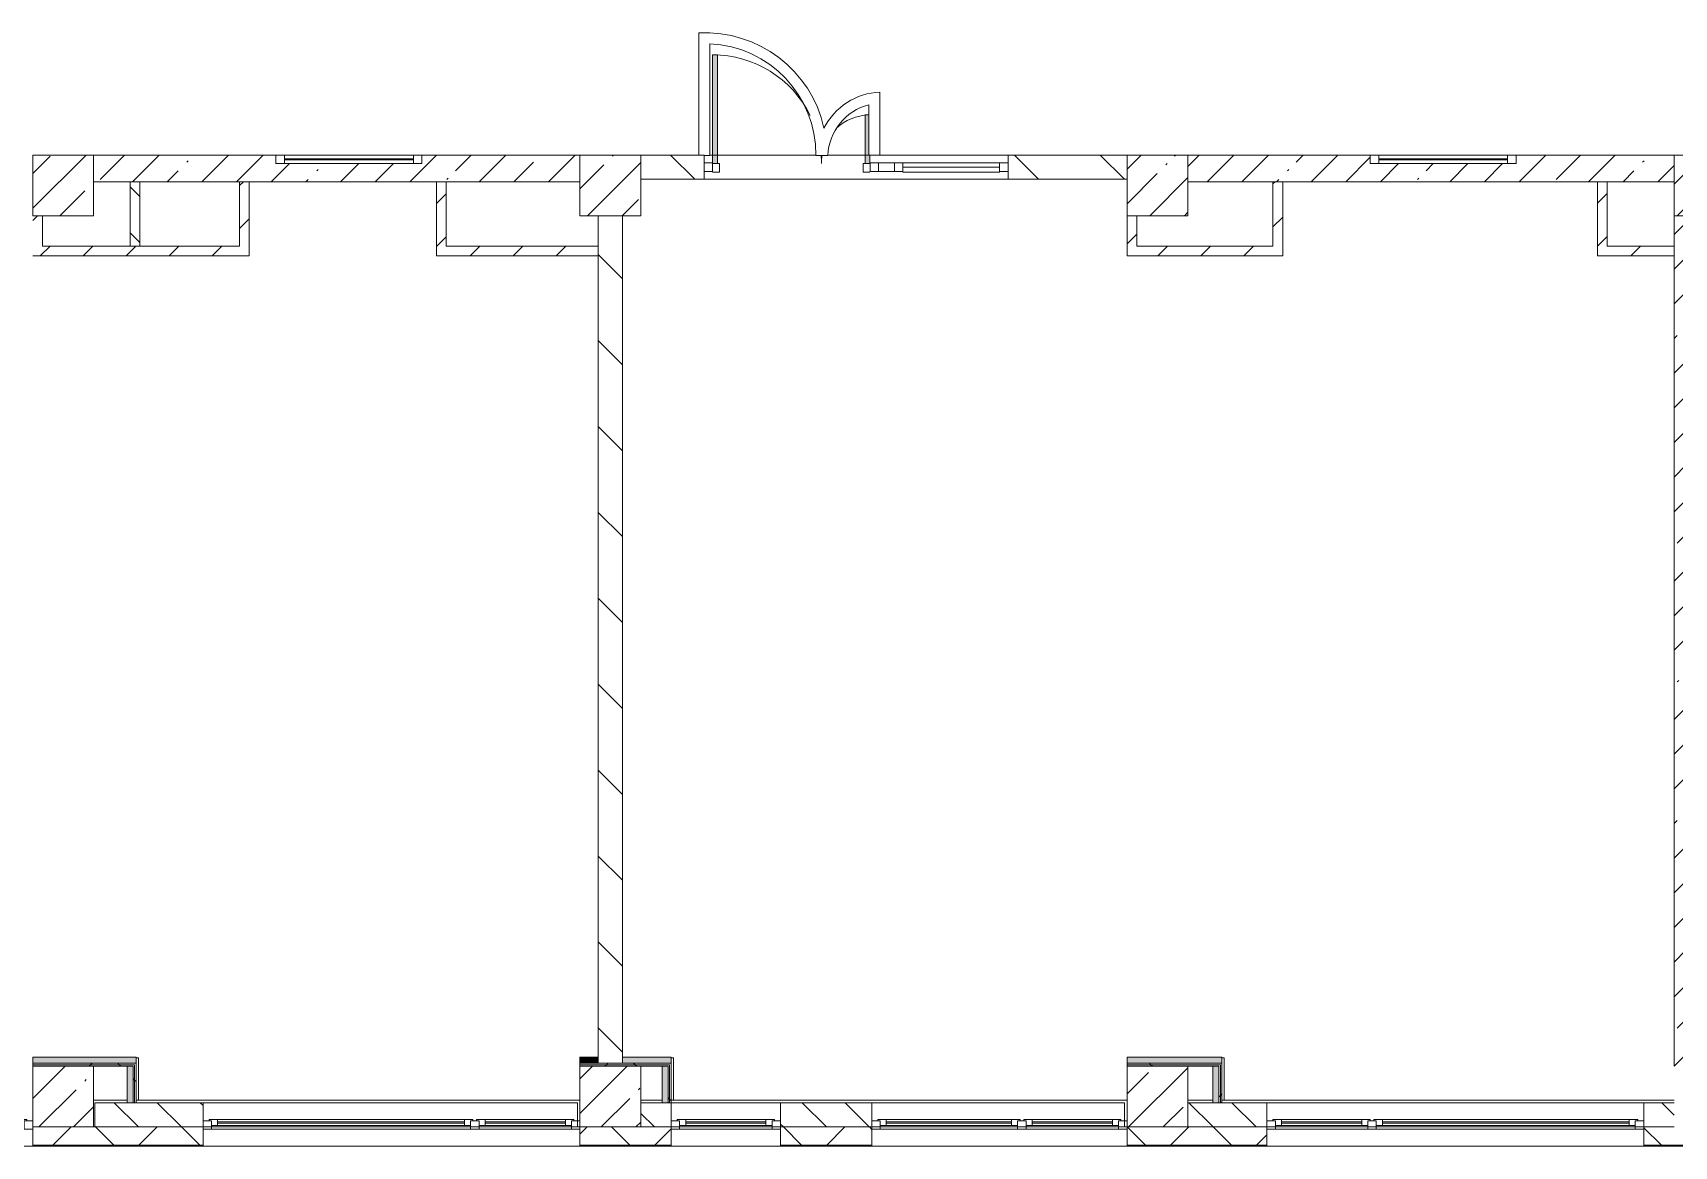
# Model space of a CAD drawing. Header units: millimetres. Extents: x -6228 to 200708, y -8553 to 29014.
# Drawn here: x 51910 to 65410, y -258 to 8906 of the extents above; entities that cross this region are included whole.
import ezdxf

# ---------------------------------------------------------------- set-up
doc = ezdxf.new("R2010")
doc.units = ezdxf.units.MM
for name, color, linetype, lineweight, true_color in [('A-DETL-GENF-4', 7, 'Continuous', 5, 0xaaaaaa), ('A-DOOR-2', 7, 'Continuous', 5, 0xe2e2e2), ('A-DOOR-3', 7, 'Continuous', 5, 0xaaaaaa), ('A-FLOR-1', 7, 'Continuous', 5, 0xaaaaaa), ('I-WALL-1', 7, 'Continuous', 5, 0xe7e7e7), ('I-WALL-3', 7, 'Continuous', 5, 0x787878)]:
    doc.layers.add(name, color=color, linetype=linetype, lineweight=lineweight, true_color=true_color)
for name, color, linetype, lineweight in [('A-GLAZ', 7, 'Continuous', 5), ('A-GLAZ-CURT', 7, 'Continuous', 5), ('A-GLAZ-CWMG', 7, 'Continuous', 5), ('A-WALL', 7, 'Continuous', 5), ('A-WALL-3', 7, 'Continuous', 9), ('I-WALL', 7, 'Continuous', 5), ('S-COLS', 7, 'Continuous', 5)]:
    doc.layers.add(name, color=color, linetype=linetype, lineweight=lineweight)
pattern_1 = [(45, (0, 0), (-176.7767, 176.7767), [])]
pattern_2 = [(45, (0, 0), (-285.1231, 285.1231), []), (45, (285.12, 0), (-285.1231, 285.1231), [504.031, -100.806, 16.764, -84.042])]
pattern_3 = [(135, (0, 0), (-353.5534, -353.5534), [])]
pattern_4 = [(135, (0, 0), (-176.7767, -176.7767), [])]
pattern_5 = [(45, (0, 0), (-530.33, 530.33), []), (135, (0, 0), (-530.33, -530.33), [])]

# ---------------------------------------------------------------- blocks, each defined once
blk = doc.blocks.new('BSC_Колонна _Прямоугольная - 500х500-V3-2_1_3_птичка копия 1')
at = {"layer": 'S-COLS'}
h = blk.add_hatch(dxfattribs=at)
h.set_pattern_fill('FP_5', color=256, style=0, pattern_type=2)
h.set_pattern_definition([(45, (-52160, -7650), (-285.123, 285.123), []), (45, (-51874.88, -7650), (-285.123, 285.123), [504.031, -100.806, 16.764, -84.042])])
h.paths.add_polyline_path([(-250, -250), (250, -250), (250, 250), (-250, 250), (-250, -116)])
for p, q in [((250, 250), (-250, 250)), ((-250, 250), (-250, -250)), ((250, -250), (250, 250)), ((-250, -250), (250, -250))]:
    blk.add_line(p, q, dxfattribs=at)
blk = doc.blocks.new('BSC_Колонна _Прямоугольная - 500х500-V4-2_1_3_птичка копия 1')
at = {"layer": 'S-COLS'}
h = blk.add_hatch(dxfattribs=at)
h.set_pattern_fill('FP_6', color=256, style=0, pattern_type=2)
h.set_pattern_definition([(45, (-61160, -7650), (-285.1231, 285.1231), []), (45, (-60874.88, -7650), (-285.123, 285.123), [504.031, -100.806, 16.764, -84.042])])
h.paths.add_polyline_path([(-250, -250), (250, -250), (250, 250), (-250, 250), (-250, -116)])
for p, q in [((250, 250), (-250, 250)), ((-250, 250), (-250, -250)), ((250, -250), (250, 250)), ((-250, -250), (250, -250))]:
    blk.add_line(p, q, dxfattribs=at)
blk = doc.blocks.new('BSC_Колонна _Прямоугольная - 500х500-V10-2_1_3_птичка копия 1')
at = {"layer": 'S-COLS'}
h = blk.add_hatch(dxfattribs=at)
h.set_pattern_fill('FP_12', color=256, style=0, pattern_type=2)
h.set_pattern_definition([(45, (-52160, -150), (-285.123, 285.123), []), (45, (-51874.88, -150), (-285.123, 285.123), [504.031, -100.806, 16.764, -84.042])])
h.paths.add_polyline_path([(-250, -250), (250, -250), (250, 250), (-250, 250)])
for p, q in [((250, 250), (-250, 250)), ((-250, 250), (-250, -250)), ((250, -250), (250, 250)), ((-250, -250), (250, -250))]:
    blk.add_line(p, q, dxfattribs=at)
blk = doc.blocks.new('BSC_Колонна _Прямоугольная - 500х500-V11-2_1_3_птичка копия 1')
at = {"layer": 'S-COLS'}
h = blk.add_hatch(dxfattribs=at)
h.set_pattern_fill('FP_13', color=256, style=0, pattern_type=2)
h.set_pattern_definition([(45, (-61160, -150), (-285.123, 285.123), []), (45, (-60874.88, -150), (-285.123, 285.123), [504.031, -100.806, 16.764, -84.042])])
h.paths.add_polyline_path([(-250, -250), (250, -250), (250, 250), (-250, 250)])
for p, q in [((250, 250), (-250, 250)), ((-250, 250), (-250, -250)), ((250, -250), (250, 250)), ((-250, -250), (250, -250))]:
    blk.add_line(p, q, dxfattribs=at)
blk = doc.blocks.new('BSC_Колонна _Прямоугольная - 500х500-V15-2_1_3_птичка копия 1')
at = {"layer": 'S-COLS'}
h = blk.add_hatch(dxfattribs=at)
h.set_pattern_fill('FP_17', color=256, style=0, pattern_type=2)
h.set_pattern_definition([(45, (-65660, -7650), (-285.1231, 285.1231), []), (45, (-65374.88, -7650), (-285.1231, 285.1231), [504.031, -100.806, 16.764, -84.042])])
h.paths.add_polyline_path([(-250, -250), (250, -250), (250, 250), (-250, 250), (-250, -116)])
for p, q in [((250, 250), (-250, 250)), ((-250, 250), (-250, -250)), ((250, -250), (250, 250)), ((-250, -250), (250, -250))]:
    blk.add_line(p, q, dxfattribs=at)
blk = doc.blocks.new('BSC_Колонна _Прямоугольная - 500х500-V33-2_1_3_птичка копия 1')
at = {"layer": 'S-COLS'}
h = blk.add_hatch(dxfattribs=at)
h.set_pattern_fill('FP_46', color=256, style=0, pattern_type=2)
h.set_pattern_definition([(45, (-56660, -150), (-285.123, 285.123), []), (45, (-56374.88, -150), (-285.123, 285.123), [504.031, -100.806, 16.764, -84.042])])
h.paths.add_polyline_path([(-250, -250), (250, -250), (250, 250), (-250, 250), (-250, 32)])
for p, q in [((250, 250), (-250, 250)), ((-250, 250), (-250, -250)), ((250, -250), (250, 250)), ((-250, -250), (250, -250))]:
    blk.add_line(p, q, dxfattribs=at)
blk = doc.blocks.new('BSC_Колонна _Прямоугольная - 500х500-V34-2_1_3_птичка копия 1')
at = {"layer": 'S-COLS'}
h = blk.add_hatch(dxfattribs=at)
h.set_pattern_fill('FP_47', color=256, style=0, pattern_type=2)
h.set_pattern_definition([(45, (-56660, -7650), (-285.123, 285.123), []), (45, (-56374.88, -7650), (-285.123, 285.123), [504.031, -100.806, 16.764, -84.042])])
h.paths.add_polyline_path([(-250, -250), (250, -250), (250, 250), (-250, 250), (-250, -116)])
for p, q in [((250, 250), (-250, 250)), ((-250, 250), (-250, -250)), ((250, -250), (250, 250)), ((-250, -250), (250, -250))]:
    blk.add_line(p, q, dxfattribs=at)
blk = doc.blocks.new('120_Окно_СКБ_2Ст - 120_Окно_СКБ_2Ст 3100х2500 _мал_створка слева_-22446080-2_1_3_птичка копия 1')
at = {"layer": 'A-GLAZ'}
for p, q in [((-1550, -127), (-1550, -57)), ((-1550, -57), (-1480, -57)), ((1550, -57), (-1550, -57)), ((-1480, -127), (-1550, -127)), ((-1550, -127), (-1500, -127)), ((-1480, -127), (-1500, -127)), ((-1500, -127), (-1500, -137)), ((-1480, -57), (-1480, -127)), ((650, -87), (-1480, -87)), ((-1480, -87), (-1480, -127)), ((-1430, -137), (-1430, -87)), ((-1430, -107), (600, -107)), ((600, -117), (-1430, -117)), ((600, -137), (600, -87)), ((650, -127), (650, -57)), ((650, -57), (720, -57)), ((650, -127), (650, -87)), ((720, -127), (650, -127)), ((670, -127), (650, -127)), ((670, -127), (700, -127)), ((670, -137), (670, -127)), ((720, -127), (700, -127)), ((700, -127), (700, -137)), ((720, -57), (720, -127)), ((1480, -87), (720, -87)), ((720, -87), (720, -127)), ((770, -137), (770, -87)), ((770, -107), (1430, -107)), ((1430, -117), (770, -117)), ((1430, -137), (1430, -87)), ((1480, -127), (1480, -57)), ((1480, -57), (1550, -57)), ((1480, -127), (1480, -87)), ((1550, -127), (1480, -127)), ((1500, -127), (1480, -127)), ((1500, -127), (1550, -127)), ((1500, -137), (1500, -127)), ((1550, -57), (1550, -127)), ((-1500, -137), (670, -137)), ((670, -137), (-1500, -137)), ((700, -137), (1500, -137)), ((1500, -137), (700, -137))]:
    blk.add_line(p, q, dxfattribs=at)
blk = doc.blocks.new('120_Окно_СКБ_1Ст - 120_Окно_СКБ_1Ст 900х2500_h_-20664874-2_1_3_птичка копия 1')
at = {"layer": 'A-GLAZ'}
for p, q in [((-450, -127), (-450, -57)), ((-450, -57), (-380, -57)), ((450, -57), (-450, -57)), ((-380, -127), (-450, -127)), ((-450, -127), (-400, -127)), ((-380, -127), (-400, -127)), ((-400, -127), (-400, -137)), ((-380, -57), (-380, -127)), ((380, -87), (-380, -87)), ((-380, -87), (-380, -127)), ((-330, -137), (-330, -87)), ((-330, -107), (330, -107)), ((330, -117), (-330, -117)), ((330, -137), (330, -87)), ((380, -127), (380, -57)), ((380, -57), (450, -57)), ((380, -127), (380, -87)), ((450, -127), (380, -127)), ((400, -127), (380, -127)), ((400, -127), (450, -127)), ((400, -137), (400, -127)), ((450, -57), (450, -127)), ((-400, -137), (400, -137)), ((400, -137), (-400, -137))]:
    blk.add_line(p, q, dxfattribs=at)
blk = doc.blocks.new('120_Окно_СКБ_2Ст - 120_Окно_СКБ_2Ст 2100х2500 _мал створка СЛЕВА_-22446485-2_1_3_птичка копия 1')
at = {"layer": 'A-GLAZ'}
for p, q in [((-1050, -127), (-1050, -57)), ((-1050, -57), (-980, -57)), ((1050, -57), (-1050, -57)), ((-980, -127), (-1050, -127)), ((-1050, -127), (-1000, -127)), ((-980, -127), (-1000, -127)), ((-1000, -127), (-1000, -137)), ((-980, -57), (-980, -127)), ((-220, -87), (-980, -87)), ((-980, -87), (-980, -127)), ((-930, -137), (-930, -87)), ((-930, -107), (-270, -107)), ((-270, -117), (-930, -117)), ((-270, -137), (-270, -87)), ((-220, -127), (-220, -57)), ((-220, -57), (-150, -57)), ((-220, -127), (-220, -87)), ((-150, -127), (-220, -127)), ((-200, -127), (-220, -127)), ((-200, -127), (-170, -127)), ((-200, -137), (-200, -127)), ((-150, -127), (-170, -127)), ((-170, -127), (-170, -137)), ((-150, -57), (-150, -127)), ((980, -87), (-150, -87)), ((-150, -87), (-150, -127)), ((-100, -137), (-100, -87)), ((-100, -107), (930, -107)), ((930, -117), (-100, -117)), ((930, -137), (930, -87)), ((980, -127), (980, -57)), ((980, -57), (1050, -57)), ((980, -127), (980, -87)), ((1050, -127), (980, -127)), ((1000, -127), (980, -127)), ((1000, -127), (1050, -127)), ((1000, -137), (1000, -127)), ((1050, -57), (1050, -127)), ((-1000, -137), (-200, -137)), ((-200, -137), (-1000, -137)), ((-170, -137), (1000, -137)), ((1000, -137), (-170, -137))]:
    blk.add_line(p, q, dxfattribs=at)
blk = doc.blocks.new('120_Окно_СКБ_2Ст - 120_Окно_СКБ_2Ст 3100х2500 _мал_ створка слева-2_-V42-2_1_3_птичка копия 1')
at = {"layer": 'A-GLAZ'}
for p, q in [((-1550, -127), (-1550, -57)), ((-1550, -57), (-1480, -57)), ((1550, -57), (-1550, -57)), ((-1480, -127), (-1550, -127)), ((-1550, -127), (-1500, -127)), ((-1480, -127), (-1500, -127)), ((-1500, -127), (-1500, -137)), ((-1480, -57), (-1480, -127)), ((-720, -87), (-1480, -87)), ((-1480, -87), (-1480, -127)), ((-1430, -137), (-1430, -87)), ((-1430, -107), (-770, -107)), ((-770, -117), (-1430, -117)), ((-770, -137), (-770, -87)), ((-720, -127), (-720, -57)), ((-720, -57), (-650, -57)), ((-720, -127), (-720, -87)), ((-650, -127), (-720, -127)), ((-700, -127), (-720, -127)), ((-700, -127), (-670, -127)), ((-700, -137), (-700, -127)), ((-650, -127), (-670, -127)), ((-670, -127), (-670, -137)), ((-650, -57), (-650, -127)), ((1480, -87), (-650, -87)), ((-650, -87), (-650, -127)), ((-600, -137), (-600, -87)), ((-600, -107), (1430, -107)), ((1430, -117), (-600, -117)), ((1430, -137), (1430, -87)), ((1480, -127), (1480, -57)), ((1480, -57), (1550, -57)), ((1480, -127), (1480, -87)), ((1550, -127), (1480, -127)), ((1500, -127), (1480, -127)), ((1500, -127), (1550, -127)), ((1500, -137), (1500, -127)), ((1550, -57), (1550, -127)), ((-1500, -137), (-700, -137)), ((-700, -137), (-1500, -137)), ((-670, -137), (1500, -137)), ((1500, -137), (-670, -137))]:
    blk.add_line(p, q, dxfattribs=at)
blk = doc.blocks.new('120_Окно_СКБ_2Ст - 120_Окно_СКБ_2Ст 3100х2500 _мал_ створка слева-2_-V43-2_1_3_птичка копия 1')
at = {"layer": 'A-GLAZ'}
for p, q in [((-1550, -127), (-1550, -57)), ((-1550, -57), (-1480, -57)), ((1550, -57), (-1550, -57)), ((-1480, -127), (-1550, -127)), ((-1550, -127), (-1500, -127)), ((-1480, -127), (-1500, -127)), ((-1500, -127), (-1500, -137)), ((-1480, -57), (-1480, -127)), ((-720, -87), (-1480, -87)), ((-1480, -87), (-1480, -127)), ((-1430, -137), (-1430, -87)), ((-1430, -107), (-770, -107)), ((-770, -117), (-1430, -117)), ((-770, -137), (-770, -87)), ((-720, -127), (-720, -57)), ((-720, -57), (-650, -57)), ((-720, -127), (-720, -87)), ((-650, -127), (-720, -127)), ((-700, -127), (-720, -127)), ((-700, -127), (-670, -127)), ((-700, -137), (-700, -127)), ((-650, -127), (-670, -127)), ((-670, -127), (-670, -137)), ((-650, -57), (-650, -127)), ((1480, -87), (-650, -87)), ((-650, -87), (-650, -127)), ((-600, -137), (-600, -87)), ((-600, -107), (1430, -107)), ((1430, -117), (-600, -117)), ((1430, -137), (1430, -87)), ((1480, -127), (1480, -57)), ((1480, -57), (1550, -57)), ((1480, -127), (1480, -87)), ((1550, -127), (1480, -127)), ((1500, -127), (1480, -127)), ((1500, -127), (1550, -127)), ((1500, -137), (1500, -127)), ((1550, -57), (1550, -127)), ((-1500, -137), (-700, -137)), ((-700, -137), (-1500, -137)), ((-670, -137), (1500, -137)), ((1500, -137), (-670, -137))]:
    blk.add_line(p, q, dxfattribs=at)
blk = doc.blocks.new('120_Окно_СКБ_1Ст - 120_Окно_СКБ_1Ст 400х1200 EI30-24228621-2_1_3_птичка копия 1')
at = {"layer": 'A-GLAZ'}
for p, q in [((-600, 40), (-600, 110)), ((-600, 110), (-530, 110)), ((600, 110), (-600, 110)), ((-530, 40), (-600, 40)), ((-600, 40), (600, 40)), ((-530, 110), (-530, 40)), ((530, 80), (-530, 80)), ((530, 70), (-530, 70)), ((530, 40), (530, 110)), ((530, 110), (600, 110)), ((600, 40), (530, 40)), ((600, 110), (600, 40))]:
    blk.add_line(p, q, dxfattribs=at)
blk = doc.blocks.new('Прямоугольный импост - 50 x 70 мм-31700031-2_1_3_птичка копия 1')
at = {"layer": 'A-GLAZ-CWMG'}
for p, q in [((-70, 35), (0, 35)), ((-70, -35), (-70, 35)), ((0, 35), (0, -35)), ((0, -35), (-70, -35))]:
    blk.add_line(p, q, dxfattribs=at)
blk = doc.blocks.new('Дверь_Витражная_остекление_ - ДВН_ДАО_Главный вход_1200 в свету-V152-2_1_3_птичка копия 1')
at = {"layer": 'A-DOOR-2'}
for points in [[(-607, 30), (-607, 925), (-647, 925), (-647, 30)], [(647, 30), (647, 100), (639, 100), (639, 430), (607, 430), (607, 30), (639, 30)]]:
    blk.add_hatch(color=256, dxfattribs=at).paths.add_polyline_path(points)
at = {"layer": 'A-DETL-GENF-4'}
for p, q in [((-607, 925), (-647, 925)), ((-647, 925), (-647, 35)), ((-607, 30), (-607, 925)), ((639, 430), (607, 430)), ((607, 430), (607, 30)), ((-647, 30), (-607, 30)), ((-592, 30), (-647, 30)), ((-592, -40), (-592, 30)), ((592, -40), (592, 30)), ((592, 30), (647, 30)), ((607, 30), (647, 30)), ((647, 35), (647, 100)), ((-647, -40), (-592, -40)), ((647, -40), (592, -40))]:
    blk.add_line(p, q, dxfattribs=at)
at = {"layer": 'A-DOOR-3'}
for p, q in [((-647, 925), (-647, 35)), ((647, 100), (647, 35))]:
    blk.add_line(p, q, dxfattribs=at)
for centre, radius, start, end in [((-647, 30), 895, 26.2405, 90), ((647, 30), 400, 91.3229, 133.9937), ((-647, 30), 895, 360, 4.3606), ((647, 30), 400, 170.1518, 180)]:
    blk.add_arc(centre, radius, start, end, dxfattribs=at)
blk = doc.blocks.new('Системная панель - Стемалит - 40мм-32257327-2_1_3_птичка копия 1')
at = {"layer": 'A-GLAZ-CURT'}
for p, q in [((65, 35), (-65, 35)), ((-65, 35), (-65, -35)), ((65, -35), (65, 35)), ((-65, -35), (65, -35))]:
    blk.add_line(p, q, dxfattribs=at)
blk = doc.blocks.new('Прямоугольный импост - 50 x 70 мм-31687886-2_1_3_птичка копия 1')
at = {"layer": 'A-GLAZ-CWMG'}
for p, q in [((-35, 35), (35, 35)), ((-35, -35), (-35, 35)), ((35, 35), (35, -35)), ((35, -35), (-35, -35))]:
    blk.add_line(p, q, dxfattribs=at)
blk = doc.blocks.new('Прямоугольный импост - 50 x 70 мм-31701779-2_1_3_птичка копия 1')
at = {"layer": 'A-GLAZ-CWMG'}
for p, q in [((0, 35), (-70, 35)), ((-70, 35), (-70, -35)), ((0, -35), (0, 35)), ((-70, -35), (0, -35))]:
    blk.add_line(p, q, dxfattribs=at)
blk = doc.blocks.new('Системная панель - Стекло - 40мм-V153-2_1_3_птичка копия 1')
at = {"layer": 'A-GLAZ-CURT'}
for p, q in [((397.5, 0), (-397.5, 0)), ((-397.5, 0), (-397.5, -40)), ((397.5, -40), (397.5, 0)), ((-397.5, -40), (397.5, -40))]:
    blk.add_line(p, q, dxfattribs=at)
blk = doc.blocks.new('Прямоугольный импост - 50 x 70 мм-31702100-2_1_3_птичка копия 1')
at = {"layer": 'A-GLAZ-CWMG'}
for p, q in [((-35, 35), (35, 35)), ((-35, -35), (-35, 35)), ((35, 35), (35, -35)), ((35, -35), (-35, -35))]:
    blk.add_line(p, q, dxfattribs=at)
blk = doc.blocks.new('Прямоугольный импост - 50 x 70 мм-31720914-2_1_3_птичка копия 1')
at = {"layer": 'A-GLAZ-CWMG'}
blk.add_line((6460, 7920), (5665, 7920), dxfattribs=at)

msp = doc.modelspace()

# ---------------------------------------------------------------- hatches: boundary and pattern name
at = {"layer": 'A-WALL'}
h = msp.add_hatch(dxfattribs=at)
h.set_pattern_fill('FP_30', color=256, style=0, pattern_type=2)
h.set_pattern_definition(pattern_4)
h.paths.add_polyline_path([(52420, -100), (53310, -100), (53310, 100), (52420, 100)])
h = msp.add_hatch(dxfattribs=at)
h.set_pattern_fill('FP_30', color=256, style=0, pattern_type=2)
h.set_pattern_definition(pattern_4)
h.paths.add_polyline_path([(58677.4, -100), (58810, -100), (58810, 100), (58060, 100), (58060, -100)])
h.paths.add_polyline_path([(57160, -100), (57160, 100), (56910, 100), (56910, -100), (56936, -100)])
h = msp.add_hatch(dxfattribs=at)
h.set_pattern_fill('FP_30', color=256, style=0, pattern_type=2)
h.set_pattern_definition(pattern_4)
h.paths.add_polyline_path([(65410, -100), (65410, 100), (65160, 100), (65160, -100)])
h.paths.add_polyline_path([(61410, -100), (62060, -100), (62060, 100), (61410, 100)])
h = msp.add_hatch(dxfattribs=at)
h.set_pattern_fill('FP_20', color=256, style=0, pattern_type=2)
h.set_pattern_definition([(45, (0, 0), (-353.5534, 353.5534), []), (135, (0, 0), (-353.5534, -353.5534), [])])
h.paths.add_polyline_path([(75700, -250), (75700, -100), (71560, -100), (71560, -250), (75221.1, -250)])
h.paths.add_polyline_path([(69996.8, -250), (70660, -250), (70660, -100), (67060, -100), (67060, -250), (68255.4, -250)])
h.paths.add_polyline_path([(61410, -250), (62060, -250), (62060, -100), (60910, -100), (60910, -250), (61289.6, -250)])
h.paths.add_polyline_path([(65160, -250), (66160, -250), (66160, -100), (65160, -100)])
h.paths.add_polyline_path([(58810, -250), (58810, -100), (58060, -100), (58060, -250), (58677.4, -250)])
h.paths.add_polyline_path([(56936, -250), (57160, -250), (57160, -100), (56410, -100), (56410, -250)])
h.paths.add_polyline_path([(52582.4, -250), (53310, -250), (53310, -100), (51910, -100), (51910, -250)])
h.paths.add_polyline_path([(48810, -250), (48810, -100), (47410, -100), (47410, -250), (48228.8, -250)])
h.paths.add_polyline_path([(44936.3, -250), (45310, -250), (45310, -100), (44936.3, -100)])
h.paths.add_polyline_path([(43875.2, -250), (44036.3, -250), (44036.3, -100), (42660, -100), (42660, -250), (43004.5, -250)])
h.paths.add_polyline_path([(35168, -250), (35890, -250), (35890, -100), (34770, -100), (34770, -250)])
h.paths.add_polyline_path([(29209.7, -250), (30910, -250), (30910, -100), (29209.7, -100)])
h.paths.add_polyline_path([(39560, -250), (39560, -100), (37990, -100), (37990, -250), (39521.6, -250)])
h.paths.add_polyline_path([(33010, -250), (33870, -250), (33870, -100), (33010, -100)])
h.paths.add_polyline_path([(22710, -250), (22710, -100), (21610, -100), (21610, -250), (22542.5, -250)])
h.paths.add_polyline_path([(24810, -250), (26409.7, -250), (26409.7, -100), (24810, -100)])
h.paths.add_polyline_path([(16447.5, -250), (17260, -250), (17260, -100), (16110, -100), (16110, -250)])
h.paths.add_polyline_path([(18624.3, -250), (18810, -250), (18810, -100), (18160, -100), (18160, -250), (18188.9, -250)])
h.paths.add_polyline_path([(13010, -250), (13010, -100), (11660, -100), (11660, -250), (12529.2, -250)])
h.paths.add_polyline_path([(2080.6, -250), (3730, -250), (3730, -100), (-260, -100), (-260, -250)])
h.paths.add_polyline_path([(4630, -250), (8560, -250), (8560, -100), (4630, -100)])
at = {"layer": 'I-WALL'}
h = msp.add_hatch(dxfattribs=at)
h.set_pattern_fill('FP_28', color=256, style=0, pattern_type=2)
h.set_pattern_definition(pattern_2)
h.paths.add_polyline_path([(56410, 7680), (56410, 7900), (55110, 7900), (55110, 7830), (53910, 7830), (53910, 7900), (52410, 7900), (52410, 7680), (55310, 7680)])
h = msp.add_hatch(dxfattribs=at)
h.set_pattern_fill('FP_31', color=256, style=0, pattern_type=2)
h.set_pattern_definition(pattern_3)
h.paths.add_polyline_path([(59931, 7700), (60910, 7700), (60910, 7900), (59931, 7900)])
h.paths.add_polyline_path([(56910, 7700), (57431, 7700), (57431, 7900), (56910, 7900)])
h = msp.add_hatch(dxfattribs=at)
h.set_pattern_fill('FP_28', color=256, style=0, pattern_type=2)
h.set_pattern_definition(pattern_2)
h.paths.add_polyline_path([(65410, 7680), (65410, 7900), (64110, 7900), (64110, 7830), (62910, 7830), (62910, 7900), (61410, 7900), (61410, 7680), (64860, 7680)])
h = msp.add_hatch(dxfattribs=at)
h.set_pattern_fill('FP_32', color=256, style=0, pattern_type=2)
h.set_pattern_definition(pattern_1)
h.paths.add_polyline_path([(53690, 7070), (53690, 7680), (53610, 7680), (53610, 7070)])
h = msp.add_hatch(dxfattribs=at)
h.set_pattern_fill('FP_32', color=256, style=0, pattern_type=2)
h.set_pattern_definition(pattern_1)
h.paths.add_polyline_path([(55310, 7070), (55310, 7680), (55230, 7680), (55230, 7070)])
h = msp.add_hatch(dxfattribs=at)
h.set_pattern_fill('FP_32', color=256, style=0, pattern_type=2)
h.set_pattern_definition(pattern_1)
h.paths.add_polyline_path([(62190, 7150), (62190, 7680), (62110, 7680), (62110, 7150)])
h = msp.add_hatch(dxfattribs=at)
h.set_pattern_fill('FP_32', color=256, style=0, pattern_type=2)
h.set_pattern_definition(pattern_1)
h.paths.add_polyline_path([(64860, 7070), (64860, 7680), (64780, 7680), (64780, 7070)])
h = msp.add_hatch(dxfattribs=at)
h.set_pattern_fill('FP_32', color=256, style=0, pattern_type=2)
h.set_pattern_definition(pattern_1)
h.paths.add_polyline_path([(51990, 7150), (51990, 7400), (51910, 7400), (51910, 7150)])
h = msp.add_hatch(dxfattribs=at)
h.set_pattern_fill('FP_31', color=256, style=0, pattern_type=2)
h.set_pattern_definition(pattern_3)
h.paths.add_polyline_path([(56560, 425), (56760, 425), (56760, 7400), (56560, 7400), (56560, 475)])
h = msp.add_hatch(dxfattribs=at)
h.set_pattern_fill('FP_32', color=256, style=0, pattern_type=2)
h.set_pattern_definition(pattern_1)
h.paths.add_polyline_path([(60990, 7150), (60990, 7400), (60910, 7400), (60910, 7150)])
h = msp.add_hatch(dxfattribs=at)
h.set_pattern_fill('FP_28', color=256, style=0, pattern_type=2)
h.set_pattern_definition(pattern_2)
h.paths.add_polyline_path([(65410, 400), (65630, 400), (65630, 7400), (65410, 7400), (65410, 747.6)])
h = msp.add_hatch(dxfattribs=at)
h.set_pattern_fill('FP_32', color=256, style=0, pattern_type=2)
h.set_pattern_definition(pattern_1)
h.paths.add_polyline_path([(53610, 7070), (53610, 7150), (51910, 7150), (51910, 7070)])
h = msp.add_hatch(dxfattribs=at)
h.set_pattern_fill('FP_32', color=256, style=0, pattern_type=2)
h.set_pattern_definition(pattern_1)
h.paths.add_polyline_path([(56258.5, 7070), (56258.5, 7150), (55310, 7150), (55310, 7070)])
h = msp.add_hatch(dxfattribs=at)
h.set_pattern_fill('FP_32', color=256, style=0, pattern_type=2)
h.set_pattern_definition(pattern_1)
h.paths.add_polyline_path([(56560, 7070), (56560, 7150), (56258.5, 7150), (56258.5, 7070)])
h = msp.add_hatch(dxfattribs=at)
h.set_pattern_fill('FP_32', color=256, style=0, pattern_type=2)
h.set_pattern_definition(pattern_1)
h.paths.add_polyline_path([(60910, 7070), (62190, 7070), (62190, 7150), (60910, 7150)])
h = msp.add_hatch(dxfattribs=at)
h.set_pattern_fill('FP_32', color=256, style=0, pattern_type=2)
h.set_pattern_definition(pattern_1)
h.paths.add_polyline_path([(65410, 7070), (65410, 7150), (64860, 7150), (64860, 7070)])
h = msp.add_hatch(dxfattribs=at)
h.set_pattern_fill('FP_132', color=256, style=0, pattern_type=2)
h.set_pattern_definition(pattern_5)
h.paths.add_polyline_path([(52747.5, 412.5), (52760, 412.5), (52760, 425), (51910, 425), (51910, 412.5), (52582.4, 412.5)])
h = msp.add_hatch(dxfattribs=at)
h.set_pattern_fill('FP_132', color=256, style=0, pattern_type=2)
h.set_pattern_definition(pattern_5)
h.paths.add_polyline_path([(52747.5, 400), (52747.5, 412.5), (51910, 412.5), (51910, 400), (52735, 400)])
h = msp.add_hatch(dxfattribs=at)
h.set_pattern_fill('FP_132', color=256, style=0, pattern_type=2)
h.set_pattern_definition(pattern_5)
h.paths.add_polyline_path([(52747.5, 100), (52760, 100), (52760, 412.5), (52747.5, 412.5), (52747.5, 182.1)])
h = msp.add_hatch(dxfattribs=at)
h.set_pattern_fill('FP_132', color=256, style=0, pattern_type=2)
h.set_pattern_definition(pattern_5)
h.paths.add_polyline_path([(56760, 412.5), (56760, 425), (56410, 425), (56410, 412.5), (56560, 412.5)])
h = msp.add_hatch(dxfattribs=at)
h.set_pattern_fill('FP_132', color=256, style=0, pattern_type=2)
h.set_pattern_definition(pattern_5)
h.paths.add_polyline_path([(56760, 400), (56760, 412.5), (56410, 412.5), (56410, 400), (56560, 400)])
h = msp.add_hatch(dxfattribs=at)
h.set_pattern_fill('FP_132', color=256, style=0, pattern_type=2)
h.set_pattern_definition(pattern_5)
h.paths.add_polyline_path([(57147.5, 412.5), (57147.5, 425), (56560, 425), (56560, 412.5), (57135, 412.5)])
h = msp.add_hatch(dxfattribs=at)
h.set_pattern_fill('FP_132', color=256, style=0, pattern_type=2)
h.set_pattern_definition(pattern_5)
h.paths.add_polyline_path([(56760, 400), (57135, 400), (57135, 412.5), (56560, 412.5), (56560, 400)])
h = msp.add_hatch(dxfattribs=at)
h.set_pattern_fill('FP_132', color=256, style=0, pattern_type=2)
h.set_pattern_definition(pattern_5)
h.paths.add_polyline_path([(57135, 100), (57147.5, 100), (57147.5, 412.5), (57135, 412.5), (57135, 182.1)])
h = msp.add_hatch(dxfattribs=at)
h.set_pattern_fill('FP_132', color=256, style=0, pattern_type=2)
h.set_pattern_definition(pattern_5)
h.paths.add_polyline_path([(57147.5, 100), (57160, 100), (57160, 425), (57147.5, 425), (57147.5, 182.1)])
h = msp.add_hatch(dxfattribs=at)
h.set_pattern_fill('FP_132', color=256, style=0, pattern_type=2)
h.set_pattern_definition(pattern_5)
h.paths.add_polyline_path([(61677.5, 412.5), (61690, 412.5), (61690, 425), (60910, 425), (60910, 412.5), (61289.6, 412.5)])
h = msp.add_hatch(dxfattribs=at)
h.set_pattern_fill('FP_132', color=256, style=0, pattern_type=2)
h.set_pattern_definition(pattern_5)
h.paths.add_polyline_path([(61677.5, 400), (61677.5, 412.5), (60910, 412.5), (60910, 400), (61665, 400)])
h = msp.add_hatch(dxfattribs=at)
h.set_pattern_fill('FP_132', color=256, style=0, pattern_type=2)
h.set_pattern_definition(pattern_5)
h.paths.add_polyline_path([(61677.5, 100), (61690, 100), (61690, 412.5), (61677.5, 412.5), (61677.5, 182.1)])
h = msp.add_hatch(dxfattribs=at)
h.set_pattern_fill('FP_132', color=256, style=0, pattern_type=2)
h.set_pattern_definition(pattern_5)
h.paths.add_polyline_path([(52747.5, 100), (52747.5, 400), (52735, 400), (52735, 100)])
h = msp.add_hatch(dxfattribs=at)
h.set_pattern_fill('FP_132', color=256, style=0, pattern_type=2)
h.set_pattern_definition(pattern_5)
h.paths.add_polyline_path([(61677.5, 100), (61677.5, 400), (61665, 400), (61665, 100)])
at = {"layer": 'I-WALL-1'}
for points in [[(52760, 425), (52760, 475), (51910, 475), (51910, 425), (52582.4, 425)], [(56560, 425), (56560, 475), (56410, 475), (56410, 425)], [(57160, 425), (57160, 475), (56760, 475), (56760, 425), (57147.5, 425)], [(61690, 425), (61690, 475), (60910, 475), (60910, 425), (61289.6, 425)], [(52735, 100), (52735, 400), (52685, 400), (52685, 100)], [(57135, 100), (57135, 400), (57085, 400), (57085, 100)], [(61665, 100), (61665, 400), (61615, 400), (61615, 100)]]:
    msp.add_hatch(color=256, dxfattribs=at).paths.add_polyline_path(points)
at = {"layer": 'I-WALL-3'}
h = msp.add_hatch(dxfattribs=at)
h.set_pattern_fill('FP_41', color=256, style=0, pattern_type=2)
h.set_pattern_definition([(135, (0, 0), (-377.171, -377.171), [533.4, -88.9, 17.78, -88.9]), (135, (0, 376.94), (-377.171, -377.171), []), (50, (0, 0), (637.6445, -55.7866), [66.675, -733.425]), (355, (0, 0), (-123.3494, 668.699), [53.34, -586.74]), (100.451, (53.14, -4.65), (514.299, 612.908), [56.665, -623.315]), (46.184, (0, 177.8), (948.776, -147.15), [100.012, -1100.137]), (96.636, (79.1, 165.5), (830.909, 865.997), [84.998, -934.973]), (351.184, (0, 177.8), (830.918, 865.988), [80.01, -880.11]), (21, (88.9, 133.35), (530.6506, -357.9283), [66.675, -733.425]), (326, (88.9, 133.35), (216.308, 644.6585), [53.34, -586.74]), (71.451, (133.1, 103.5), (746.9596, 286.724), [56.665, -623.315]), (37.5, (0, 0), (10.8105, 295.9426), [16.764, -562.864, 16.764, -578.866, -588.962]), (37.5, (0, 0), (10.8105, 295.9426), [-1175.258, 16.764, -572.198]), (7.5, (0, 0), (233.8692, 350.6318), [16.764, -322.834, 16.764, -549.529, -224.472]), (7.5, (0, 0), (233.8692, 350.6318), [-905.891, 16.764, -207.708]), (327.5, (-198.25, 0), (474.5678, -20.0513), [16.764, -205.486, 16.764, -676.656, -920.115]), (327.5, (-198.25, 0), (474.5678, -20.0513), [-915.67, 16.764, -903.351]), (317.5, (-287.15, 0), (518.4522, 88.9934), [16.764, -272.161, 16.764, -443.738, -653.415]), (317.5, (-287.15, 0), (518.4522, 88.9934), [-749.427, 16.764, -636.651])])
h.paths.add_polyline_path([(52790, 7150), (52790, 7680), (52710, 7680), (52710, 7150)])

# ---------------------------------------------------------------- linework, layer by layer
at = {"layer": 'A-FLOR-1'}
for p, q in [((57388.1, 8904.6), (57388.1, 7900)), ((57478.1, 7897), (57478.1, 8815.2)), ((58877, 7900), (58877, 8418.4)), ((58787, 8314.2), (58787, 7900)), ((57431, 7897), (57478.1, 7897)), ((57478.1, 7900), (58350.4, 7900)), ((58350.6, 7897), (58448.5, 7897)), ((58448.9, 7900), (59931, 7900)), ((59931, 7900), (58877, 7900)), ((52760, 470), (52780, 470)), ((52780, 470), (52780, 120)), ((57160, 470), (57180, 470)), ((57180, 470), (57180, 120)), ((61690, 470), (61710, 470)), ((61710, 470), (61710, 120))]:
    msp.add_line(p, q, dxfattribs=at)
for centre, radius, start, end in [((57440.6, 7906), 1000, 12.44956, 93.01125), ((57440.6, 7906), 910, 359.43333, 87.64026), ((58902, 7875), 544, 92.63401, 153.04618), ((58902, 7875), 454, 104.67311, 177.22246)]:
    msp.add_arc(centre, radius, start, end, dxfattribs=at)
at = {"layer": 'A-WALL'}
for p, q in [((52420, 100), (52420, -100)), ((52420, 100), (56390, 100)), ((53310, -258), (53310, 100)), ((56390, -100), (56390, 100)), ((56910, 100), (60890, 100)), ((57160, -258), (57160, 100)), ((58060, 100), (58060, -258)), ((58810, -258), (58810, 100)), ((60890, -100), (60890, 100)), ((61410, 100), (65410, 100)), ((62060, -258), (62060, 100)), ((65160, 100), (65160, -258)), ((51910, -100), (51910, -258)), ((52410, -100), (52420, -100)), ((56410, -100), (56410, -258)), ((60910, -100), (60910, -258)), ((62060, -100), (65410, -100)), ((58060, -258), (34770, -258)), ((66160, -258), (58060, -258))]:
    msp.add_line(p, q, dxfattribs=at)
at = {"layer": 'A-WALL-3'}
for p, q in [((53690, 7680), (53610, 7680)), ((55310, 7680), (55230, 7680)), ((62190, 7680), (62110, 7680)), ((64860, 7680), (64780, 7680)), ((52710, 7150), (52790, 7150)), ((56560, 7070), (56560, 7150)), ((65410, 7070), (65410, 7150)), ((52760, 425), (51910, 425)), ((52747.5, 412.5), (51910, 412.5)), ((52747.5, 100), (52747.5, 412.5)), ((57160, 425), (56410, 425)), ((57147.5, 412.5), (56410, 412.5)), ((56560, 425), (56560, 475)), ((56760, 475), (56760, 425)), ((57147.5, 412.5), (57147.5, 100)), ((61690, 425), (60910, 425)), ((61677.5, 412.5), (60910, 412.5)), ((61677.5, 412.5), (61677.5, 100)), ((52735, 400), (52685, 400)), ((52735, 100), (52735, 400)), ((57085, 400), (57135, 400)), ((57135, 400), (57135, 100)), ((61665, 400), (61615, 400)), ((61665, 400), (61665, 100)), ((52420, -100), (53310, -100)), ((56910, -100), (57160, -100)), ((58060, -100), (58810, -100)), ((61410, -100), (62060, -100)), ((65160, -100), (65410, -100)), ((51910, -250), (53310, -250)), ((51910, -253), (53310, -253)), ((56410, -250), (57160, -250)), ((56410, -253), (57160, -253)), ((58060, -250), (58810, -250)), ((58060, -253), (58810, -253)), ((60910, -250), (62060, -250)), ((60910, -253), (62060, -253)), ((65160, -250), (66160, -250)), ((65160, -253), (66160, -253))]:
    msp.add_line(p, q, dxfattribs=at)
at = {"layer": 'I-WALL'}
for p, q in [((53910, 7900), (52410, 7900)), ((56410, 7900), (55110, 7900)), ((57431, 7900), (56910, 7900)), ((57431, 7700), (57431, 7900)), ((57478.1, 7900), (58350.4, 7900)), ((58448.9, 7900), (58787, 7900)), ((59931, 7900), (59931, 7700)), ((59931, 7900), (60910, 7900)), ((62910, 7900), (61410, 7900)), ((65410, 7900), (64110, 7900)), ((60910, 7700), (56910, 7700)), ((52410, 7680), (53610, 7680)), ((52710, 7680), (52710, 7150)), ((52790, 7150), (52790, 7680)), ((53610, 7680), (53610, 7150)), ((53690, 7070), (53690, 7680)), ((53690, 7680), (55230, 7680)), ((55230, 7680), (55230, 7070)), ((55310, 7150), (55310, 7680)), ((55310, 7680), (56410, 7680)), ((61410, 7680), (62110, 7680)), ((62110, 7680), (62110, 7150)), ((62190, 7070), (62190, 7680)), ((62190, 7680), (64780, 7680)), ((64780, 7680), (64780, 7070)), ((64860, 7150), (64860, 7680)), ((64860, 7680), (65410, 7680)), ((51990, 7150), (51990, 7400)), ((56560, 7400), (56560, 7150)), ((56760, 475), (56760, 7400)), ((60910, 7400), (60910, 7070)), ((60990, 7150), (60990, 7400)), ((65410, 7400), (65410, 7150)), ((51910, 7070), (53690, 7070)), ((52710, 7150), (51990, 7150)), ((53610, 7150), (52790, 7150)), ((55230, 7070), (56560, 7070)), ((56560, 7150), (55310, 7150)), ((56560, 7070), (56560, 475)), ((60910, 7070), (62190, 7070)), ((62110, 7150), (60990, 7150)), ((64780, 7070), (65410, 7070)), ((65410, 7150), (64860, 7150)), ((65410, 7070), (65410, 400)), ((52760, 475), (51910, 475)), ((51910, 475), (51910, 400)), ((52760, 100), (52760, 475)), ((56560, 475), (56410, 475)), ((56410, 475), (56410, 400)), ((57160, 475), (56760, 475)), ((57160, 100), (57160, 475)), ((61690, 475), (60910, 475)), ((60910, 475), (60910, 400)), ((61690, 100), (61690, 475)), ((52410, 400), (52685, 400)), ((52685, 400), (52685, 100)), ((56910, 400), (57085, 400)), ((57085, 400), (57085, 100)), ((61410, 400), (61615, 400)), ((61615, 400), (61615, 100)), ((52410, 120), (52685, 120)), ((52759.2, 120), (56410, 120)), ((56910, 120), (57085, 120)), ((57159.2, 120), (60910, 120)), ((61410, 120), (61615, 120)), ((61689.2, 120), (65410, 120)), ((56410, -100), (53310, -100)), ((58060, -100), (57160, -100)), ((60910, -100), (58810, -100))]:
    msp.add_line(p, q, dxfattribs=at)

# ---------------------------------------------------------------- block references
at = {"layer": 'A-DOOR-3'}
msp.add_blockref('Дверь_Витражная_остекление_ - ДВН_ДАО_Главный вход_1200 в свету-V152-2_1_3_птичка копия 1', (58148.5, 7800), dxfattribs=at)
at = {"layer": 'A-GLAZ'}
for p in [(54510, 7790), (63510, 7790)]:
    msp.add_blockref('120_Окно_СКБ_1Ст - 120_Окно_СКБ_1Ст 400х1200 EI30-24228621-2_1_3_птичка копия 1', p, dxfattribs=at)
at = {"layer": 'A-GLAZ', "rotation": 180}
for name, p in [('120_Окно_СКБ_2Ст - 120_Окно_СКБ_2Ст 3100х2500 _мал_ створка слева-2_-V42-2_1_3_птичка копия 1', (50360, -175)), ('120_Окно_СКБ_2Ст - 120_Окно_СКБ_2Ст 3100х2500 _мал_ створка слева-2_-V43-2_1_3_птичка копия 1', (54860, -175)), ('120_Окно_СКБ_1Ст - 120_Окно_СКБ_1Ст 900х2500_h_-20664874-2_1_3_птичка копия 1', (57610, -175)), ('120_Окно_СКБ_2Ст - 120_Окно_СКБ_2Ст 2100х2500 _мал створка СЛЕВА_-22446485-2_1_3_птичка копия 1', (59860, -175)), ('120_Окно_СКБ_2Ст - 120_Окно_СКБ_2Ст 3100х2500 _мал_створка слева_-22446080-2_1_3_птичка копия 1', (63610, -175))]:
    msp.add_blockref(name, p, dxfattribs=at)
at = {"layer": 'A-GLAZ-CURT'}
for name, p in [('Системная панель - Стемалит - 40мм-32257327-2_1_3_птичка копия 1', (58931, 7800)), ('Системная панель - Стекло - 40мм-V153-2_1_3_птичка копия 1', (59463.5, 7800))]:
    msp.add_blockref(name, p, dxfattribs=at)
at = {"layer": 'A-GLAZ-CWMG', "rotation": 180}
msp.add_blockref('Прямоугольный импост - 50 x 70 мм-31701779-2_1_3_птичка копия 1', (57431, 7800), dxfattribs=at)
at = {"layer": 'A-GLAZ-CWMG', "extrusion": (0, 0, -1), "rotation": 180}
for name, p in [('Прямоугольный импост - 50 x 70 мм-31687886-2_1_3_птичка копия 1', (-58831, 7800)), ('Прямоугольный импост - 50 x 70 мм-31702100-2_1_3_птичка копия 1', (-59031, 7800)), ('Прямоугольный импост - 50 x 70 мм-31700031-2_1_3_птичка копия 1', (-59931, 7800))]:
    msp.add_blockref(name, p, dxfattribs=at)
at = {"layer": 'A-GLAZ-CWMG'}
msp.add_blockref('Прямоугольный импост - 50 x 70 мм-31720914-2_1_3_птичка копия 1', (53401, -85), dxfattribs=at)
at = {"layer": 'S-COLS'}
for name, p in [('BSC_Колонна _Прямоугольная - 500х500-V3-2_1_3_птичка копия 1', (52160, 7650)), ('BSC_Колонна _Прямоугольная - 500х500-V34-2_1_3_птичка копия 1', (56660, 7650)), ('BSC_Колонна _Прямоугольная - 500х500-V4-2_1_3_птичка копия 1', (61160, 7650)), ('BSC_Колонна _Прямоугольная - 500х500-V15-2_1_3_птичка копия 1', (65660, 7650)), ('BSC_Колонна _Прямоугольная - 500х500-V10-2_1_3_птичка копия 1', (52160, 150)), ('BSC_Колонна _Прямоугольная - 500х500-V33-2_1_3_птичка копия 1', (56660, 150)), ('BSC_Колонна _Прямоугольная - 500х500-V11-2_1_3_птичка копия 1', (61160, 150))]:
    msp.add_blockref(name, p, dxfattribs=at)

doc.saveas('drawing.dxf')
